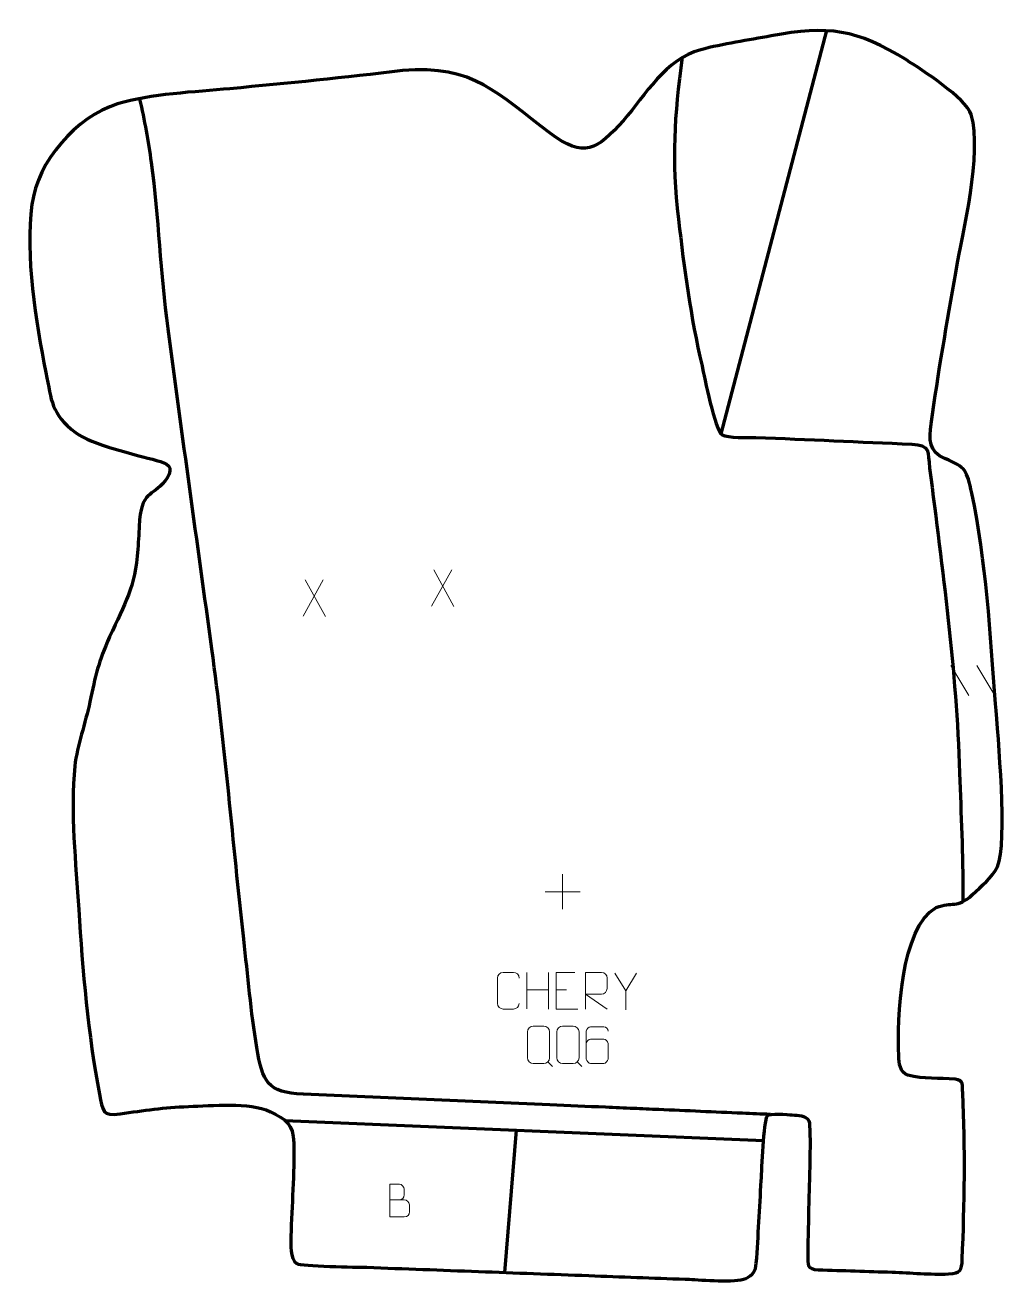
# Model space of a CAD drawing. Header units: millimetres. Extents: x 1235 to 1905, y 143 to 1000.
import ezdxf

# ---------------------------------------------------------------- set-up
doc = ezdxf.new("R2010")
doc.units = ezdxf.units.MM
doc.header["$MEASUREMENT"] = 0
doc.layers.add('layer 2', color=7, linetype='Continuous')
doc.layers.add('layer 3', color=7, linetype='Continuous')

msp = doc.modelspace()

# ---------------------------------------------------------------- linework, layer by layer
at = {"layer": 'layer 2', "color": 142, "lineweight": 158}
for points in [[(1781.4526, 996.7615), (1781.4526, 996.7615), (1709.2563, 721.8817), (1709.2563, 721.8817)], [(1412.2357, 253.7421), (1412.2357, 253.7421), (1738.5606, 240.1717), (1738.5606, 240.1717)], [(1569.8739, 247.1866), (1569.8739, 247.1866), (1561.9486, 150.2105), (1561.9486, 150.2105)]]:
    msp.add_open_spline(points, degree=3, dxfattribs=at)
for points, knots in [([(1682.9293, 978.5597), (1677.6057, 937.9807), (1675.6872, 908.9691), (1680.48, 867.9986), (1680.48, 867.9986), (1684.4608, 833.8726), (1688.5977, 801.7461), (1696.5313, 768.2065), (1696.5313, 768.2065), (1698.2031, 760.7339), (1705.2966, 724.1047), (1710.1428, 721.2122), (1710.1428, 721.2122), (1714.2469, 718.7628), (1727.6889, 719.4846), (1733.2311, 719.2923), (1733.2311, 719.2923), (1768.6517, 718.022), (1804.0432, 716.1199), (1839.4665, 714.8059), (1839.4665, 714.8059), (1852.3891, 713.9297), (1850.2352, 710.0029), (1851.6629, 698.4745), (1851.6629, 698.4745), (1860.3889, 628.7589), (1869.9228, 561.0518), (1872.0795, 490.6208), (1872.0795, 490.6208), (1872.9394, 462.536), (1874.4277, 434.8134), (1874.2553, 406.6829), (1874.2553, 406.6829), (1874.2474, 405.3985), (1874.2412, 404.1142), (1874.2363, 402.8298)], [0, 0, 0, 0, 0.1, 0.1, 0.1, 0.1, 0.2, 0.2, 0.2, 0.2, 0.3, 0.3, 0.3, 0.3, 0.4, 0.4, 0.4, 0.4, 0.5, 0.5, 0.5, 0.5, 0.6, 0.6, 0.6, 0.6, 0.7, 0.7, 0.7, 0.7, 0.8, 0.8, 0.8, 0.8, 1, 1, 1, 1]), ([(1743.1179, 257.8723), (1736.7738, 258.1488), (1730.4295, 258.4252), (1724.0854, 258.7017), (1724.0854, 258.7017), (1705.0529, 259.5309), (1686.0204, 260.3603), (1666.9879, 261.1896), (1666.9879, 261.1896), (1661.2782, 261.4384), (1655.5684, 261.6872), (1649.8586, 261.936), (1649.8586, 261.936), (1643.5145, 262.2124), (1637.1703, 262.4889), (1630.8261, 262.7654), (1630.8261, 262.7654), (1618.1378, 263.3183), (1605.4495, 263.8711), (1592.7611, 264.424), (1592.7611, 264.424), (1536.7826, 266.8637), (1480.813, 269.3383), (1424.8271, 271.6168), (1424.8271, 271.6168), (1400.0569, 272.8887), (1397.0386, 280.1236), (1393.0818, 303.6113), (1393.0818, 303.6113), (1389.1075, 327.6666), (1386.9659, 352.9494), (1384.2118, 377.2674), (1384.2118, 377.2674), (1376.7867, 443.382), (1371.5568, 509.1929), (1362.4658, 575.1964), (1362.4658, 575.1964), (1352.471, 647.9315), (1342.3472, 720.6901), (1332.6021, 793.4555), (1332.6021, 793.4555), (1327.5582, 831.118), (1326.3289, 869.304), (1321.3363, 906.7841), (1321.3363, 906.7841), (1319.402, 921.3051), (1316.6761, 935.5882), (1313.4414, 949.8711)], [0, 0, 0, 0, 0.07692308, 0.07692308, 0.07692308, 0.07692308, 0.15384615, 0.15384615, 0.15384615, 0.15384615, 0.23076923, 0.23076923, 0.23076923, 0.23076923, 0.30769231, 0.30769231, 0.30769231, 0.30769231, 0.38461538, 0.38461538, 0.38461538, 0.38461538, 0.46153846, 0.46153846, 0.46153846, 0.46153846, 0.53846154, 0.53846154, 0.53846154, 0.53846154, 0.61538462, 0.61538462, 0.61538462, 0.61538462, 0.69230769, 0.69230769, 0.69230769, 0.69230769, 0.76923077, 0.76923077, 0.76923077, 0.76923077, 0.84615385, 0.84615385, 0.84615385, 0.84615385, 1, 1, 1, 1])]:
    msp.add_open_spline(points, degree=3, knots=knots, dxfattribs=at)
at = {"layer": 'layer 3', "color": 242, "lineweight": 158}
msp.add_open_spline([(1492.3738, 969.5283), (1540.9371, 973.3549), (1557.3056, 953.7097), (1592.942, 926.7594), (1592.942, 926.7594), (1616.2463, 909.4287), (1624.7066, 915.1234), (1642.9875, 935.3105), (1642.9875, 935.3105), (1658.0134, 953.1519), (1671.6648, 977.0108), (1695.6181, 983.5326), (1695.6181, 983.5326), (1710.8801, 987.688), (1728.0066, 989.9678), (1743.6986, 993.0306), (1743.6986, 993.0306), (1782.1297, 1000.3459), (1802.1852, 997.5016), (1835.8, 976.604), (1835.8, 976.604), (1846.4941, 969.8544), (1876.2599, 950.7278), (1880.0432, 939.3682), (1880.0432, 939.3682), (1887.5393, 911.9103), (1874.4335, 860.6568), (1869.4258, 831.5894), (1869.4258, 831.5894), (1863.5809, 797.6063), (1857.2793, 762.8044), (1852.7382, 728.6718), (1852.7382, 728.6718), (1851.3714, 718.1311), (1850.675, 709.6705), (1862.041, 704.9272), (1862.041, 704.9272), (1876.7883, 698.7363), (1876.7311, 697.0923), (1880.4161, 681.4083), (1880.4161, 681.4083), (1890.1401, 635.1637), (1893.0079, 584.9926), (1896.5854, 537.7974), (1896.5854, 537.7974), (1898.2376, 516.2027), (1904.943, 443.4547), (1897.9233, 426.6879), (1897.9233, 426.6879), (1894.379, 419.3944), (1886.7935, 413.3848), (1880.8875, 407.7886), (1880.8875, 407.7886), (1869.9393, 397.7666), (1867.299, 403.377), (1856.027, 398.9197), (1856.027, 398.9197), (1831.8324, 385.2826), (1829.5244, 322.8951), (1830.5932, 297.7748), (1830.5932, 297.7748), (1830.808, 292.726), (1831.2595, 286.5107), (1836.803, 284.7061), (1836.803, 284.7061), (1847.6685, 281.6169), (1858.1748, 283.064), (1868.9393, 281.8338), (1868.9393, 281.8338), (1875.2306, 280.8583), (1873.8368, 278.1755), (1874.1651, 272.3854), (1874.1651, 272.3854), (1876.1484, 235.0765), (1875.3543, 196.6394), (1873.8686, 159.2956), (1873.8686, 159.2956), (1873.5588, 151.5097), (1873.0002, 149.5772), (1864.5829, 149.2105), (1864.5829, 149.2105), (1852.2192, 148.7382), (1838.6166, 149.9943), (1826.0871, 150.4134), (1826.0871, 150.4134), (1809.3169, 150.9781), (1792.5055, 151.4522), (1775.7446, 152.0591), (1775.7446, 152.0591), (1767.7872, 152.3472), (1768.6061, 155.1767), (1768.6294, 162.5259), (1768.6294, 162.5259), (1768.6668, 174.3098), (1769.0908, 186.0409), (1769.2801, 197.8155), (1769.2801, 197.8155), (1769.4219, 206.3157), (1771.0433, 248.608), (1769.3839, 253.4888), (1769.3839, 253.4888), (1766.79, 257.5664), (1762.2851, 257.1153), (1757.8025, 257.524), (1757.8025, 257.524), (1755.068, 257.7733), (1742.5734, 259.0417), (1741.0409, 256.9455), (1741.0409, 256.9455), (1738.457, 252.5652), (1737.3797, 220.858), (1736.8897, 212.8477), (1736.8897, 212.8477), (1735.7482, 194.0851), (1734.8837, 175.1643), (1733.5144, 156.4362), (1733.5144, 156.4362), (1733.1456, 151.3922), (1731.1008, 148.151), (1726.3116, 146.102), (1726.3116, 146.102), (1719.3328, 143.1163), (1696.3088, 145.144), (1687.7516, 145.5209), (1687.7516, 145.5209), (1686.8129, 145.5623), (1685.8748, 145.5998), (1684.9359, 145.6361), (1684.9359, 145.6361), (1663.0664, 146.4495), (1641.1968, 147.263), (1619.3273, 148.0764), (1619.3273, 148.0764), (1594.2882, 149.0078), (1569.2491, 149.9391), (1544.2101, 150.8704), (1544.2101, 150.8704), (1518.8541, 151.8135), (1493.4981, 152.7566), (1468.1421, 153.6997), (1468.1421, 153.6997), (1461.3586, 153.9168), (1423.365, 154.2921), (1420.3195, 156.255), (1420.3195, 156.255), (1415.441, 159.3994), (1416.2497, 169.563), (1416.3471, 174.8379), (1416.3471, 174.8379), (1416.8364, 195.8968), (1418.8231, 217.6469), (1418.3657, 238.5959), (1418.3657, 238.5959), (1417.6947, 250.9996), (1413.1452, 254.7941), (1402.3559, 259.7903), (1402.3559, 259.7903), (1387.6933, 266.5801), (1362.7103, 263.8522), (1346.5135, 263.3032), (1346.5135, 263.3032), (1330.1681, 262.6852), (1316.0141, 260.6877), (1299.9316, 258.2567), (1299.9316, 258.2567), (1287.8651, 256.4329), (1288.0201, 260.6796), (1285.8349, 271.6839), (1285.8349, 271.6839), (1278.1773, 312.1763), (1274.2648, 356.3439), (1271.7104, 397.5248), (1271.7104, 397.5248), (1269.7346, 428.8509), (1266.0148, 464.2298), (1268.9959, 495.3274), (1268.9959, 495.3274), (1270.7884, 509.6459), (1276.2711, 524.609), (1279.3494, 539.0351), (1279.3494, 539.0351), (1283.1592, 556.889), (1285.0368, 566.4491), (1292.8169, 583.4394), (1292.8169, 583.4394), (1303.396, 606.5419), (1310.1012, 616.763), (1312.034, 643.1779), (1312.034, 643.1779), (1312.4931, 649.452), (1312.7469, 655.7688), (1313.1209, 662.053), (1313.1209, 662.053), (1313.1209, 662.053), (1313.1933, 663.2474), (1313.1933, 663.2474), (1313.1933, 663.2474), (1315.1431, 684.238), (1323.4275, 678.9095), (1331.9751, 691.6422), (1331.9751, 691.6422), (1336.7979, 699.5502), (1332.1156, 701.7645), (1324.7837, 703.7265), (1324.7837, 703.7265), (1310.8209, 707.3922), (1280.2424, 714.5426), (1269.5034, 722.6312), (1269.5034, 722.6312), (1252.5271, 736.0062), (1253.4627, 743.8073), (1249.3459, 763.6131), (1249.3459, 763.6131), (1242.3704, 797.8018), (1235.2256, 843.6111), (1239.8081, 878.1418), (1239.8081, 878.1418), (1243.7185, 907.6082), (1269.9923, 937.8796), (1298.2361, 946.6517), (1298.2361, 946.6517), (1320.3938, 953.5335), (1351.251, 954.7755), (1374.8026, 957.0236), (1374.8026, 957.0236), (1414.0485, 960.7697), (1453.2671, 964.4803), (1492.3738, 969.5283)], degree=3, knots=[0, 0, 0, 0, 0.01724138, 0.01724138, 0.01724138, 0.01724138, 0.03448276, 0.03448276, 0.03448276, 0.03448276, 0.05172414, 0.05172414, 0.05172414, 0.05172414, 0.06896552, 0.06896552, 0.06896552, 0.06896552, 0.0862069, 0.0862069, 0.0862069, 0.0862069, 0.10344828, 0.10344828, 0.10344828, 0.10344828, 0.12068966, 0.12068966, 0.12068966, 0.12068966, 0.13793103, 0.13793103, 0.13793103, 0.13793103, 0.15517241, 0.15517241, 0.15517241, 0.15517241, 0.17241379, 0.17241379, 0.17241379, 0.17241379, 0.18965517, 0.18965517, 0.18965517, 0.18965517, 0.20689655, 0.20689655, 0.20689655, 0.20689655, 0.22413793, 0.22413793, 0.22413793, 0.22413793, 0.24137931, 0.24137931, 0.24137931, 0.24137931, 0.25862069, 0.25862069, 0.25862069, 0.25862069, 0.27586207, 0.27586207, 0.27586207, 0.27586207, 0.29310345, 0.29310345, 0.29310345, 0.29310345, 0.31034483, 0.31034483, 0.31034483, 0.31034483, 0.32758621, 0.32758621, 0.32758621, 0.32758621, 0.34482759, 0.34482759, 0.34482759, 0.34482759, 0.36206897, 0.36206897, 0.36206897, 0.36206897, 0.37931034, 0.37931034, 0.37931034, 0.37931034, 0.39655172, 0.39655172, 0.39655172, 0.39655172, 0.4137931, 0.4137931, 0.4137931, 0.4137931, 0.43103448, 0.43103448, 0.43103448, 0.43103448, 0.44827586, 0.44827586, 0.44827586, 0.44827586, 0.46551724, 0.46551724, 0.46551724, 0.46551724, 0.48275862, 0.48275862, 0.48275862, 0.48275862, 0.5, 0.5, 0.5, 0.5, 0.51724138, 0.51724138, 0.51724138, 0.51724138, 0.53448276, 0.53448276, 0.53448276, 0.53448276, 0.55172414, 0.55172414, 0.55172414, 0.55172414, 0.56896552, 0.56896552, 0.56896552, 0.56896552, 0.5862069, 0.5862069, 0.5862069, 0.5862069, 0.60344828, 0.60344828, 0.60344828, 0.60344828, 0.62068966, 0.62068966, 0.62068966, 0.62068966, 0.63793103, 0.63793103, 0.63793103, 0.63793103, 0.65517241, 0.65517241, 0.65517241, 0.65517241, 0.67241379, 0.67241379, 0.67241379, 0.67241379, 0.68965517, 0.68965517, 0.68965517, 0.68965517, 0.70689655, 0.70689655, 0.70689655, 0.70689655, 0.72413793, 0.72413793, 0.72413793, 0.72413793, 0.74137931, 0.74137931, 0.74137931, 0.74137931, 0.75862069, 0.75862069, 0.75862069, 0.75862069, 0.77586207, 0.77586207, 0.77586207, 0.77586207, 0.79310345, 0.79310345, 0.79310345, 0.79310345, 0.81034483, 0.81034483, 0.81034483, 0.81034483, 0.82758621, 0.82758621, 0.82758621, 0.82758621, 0.84482759, 0.84482759, 0.84482759, 0.84482759, 0.86206897, 0.86206897, 0.86206897, 0.86206897, 0.87931034, 0.87931034, 0.87931034, 0.87931034, 0.89655172, 0.89655172, 0.89655172, 0.89655172, 0.9137931, 0.9137931, 0.9137931, 0.9137931, 0.93103448, 0.93103448, 0.93103448, 0.93103448, 0.94827586, 0.94827586, 0.94827586, 0.94827586, 0.96551724, 0.96551724, 0.96551724, 0.96551724, 1, 1, 1, 1], dxfattribs=at)
at = {"layer": 'layer 3', "color": 250, "lineweight": 9}
for points in [[(1525.9688, 629.1396), (1525.9688, 629.1396), (1512.2282, 604.2438), (1512.2282, 604.2438)], [(1513.6828, 629.1396), (1513.6828, 629.1396), (1527.4234, 604.1861), (1527.4234, 604.1861)], [(1438.4267, 622.3069), (1438.4267, 622.3069), (1424.6861, 597.4111), (1424.6861, 597.4111)], [(1426.1407, 622.3069), (1426.1407, 622.3069), (1439.8813, 597.3534), (1439.8813, 597.3534)], [(1865.9987, 563.9168), (1865.9987, 563.9168), (1878.363, 543.3725), (1878.363, 543.3725)], [(1883.7286, 563.9168), (1883.7286, 563.9168), (1896.0929, 543.3725), (1896.0929, 543.3725)], [(1601.537, 421.7151), (1601.537, 421.7151), (1601.537, 397.7372), (1601.537, 397.7372)], [(1589.5481, 409.7261), (1589.5481, 409.7261), (1613.526, 409.7261), (1613.526, 409.7261)], [(1577.178, 354.6909), (1577.178, 354.6909), (1577.178, 329.9134), (1577.178, 329.9134)], [(1591.8213, 354.6909), (1591.8213, 354.6909), (1591.8213, 329.7374), (1591.8213, 329.7374)], [(1644.4998, 342.2141), (1644.4998, 342.2141), (1637.1789, 354.1128), (1637.1789, 354.1128)], [(1577.178, 342.8086), (1577.178, 342.8086), (1591.8213, 342.809), (1591.8213, 342.809)], [(1597.0668, 342.8112), (1597.0668, 342.8112), (1604.2349, 342.8112), (1604.2349, 342.8112)], [(1591.4762, 293.7568), (1591.4762, 293.7568), (1594.6864, 290.5499), (1594.6864, 290.5499)], [(1611.4762, 293.7568), (1611.4762, 293.7568), (1614.6864, 290.5499), (1614.6864, 290.5499)]]:
    msp.add_open_spline(points, degree=3, dxfattribs=at)
for points, knots in [([(1571.9227, 333.5551), (1571.7829, 331.2317), (1570.1057, 329.7521), (1567.958, 329.7413), (1567.958, 329.7413), (1565.6261, 329.7417), (1563.2942, 329.7417), (1560.9627, 329.7413), (1560.9627, 329.7413), (1559.0377, 329.6359), (1557.0656, 331.5204), (1557.0768, 333.5377), (1557.0768, 333.5377), (1557.0772, 339.3078), (1557.0772, 345.0775), (1557.0768, 350.8468), (1557.0768, 350.8468), (1557.081, 352.9849), (1558.8277, 354.7041), (1560.9801, 354.6906), (1560.9801, 354.6906), (1563.3058, 354.6906), (1565.6319, 354.6906), (1567.958, 354.6906), (1567.958, 354.6906), (1569.9046, 354.7261), (1571.896, 353.2346), (1571.9227, 350.797)], [0, 0, 0, 0, 0.125, 0.125, 0.125, 0.125, 0.25, 0.25, 0.25, 0.25, 0.375, 0.375, 0.375, 0.375, 0.5, 0.5, 0.5, 0.5, 0.625, 0.625, 0.625, 0.625, 0.75, 0.75, 0.75, 0.75, 1, 1, 1, 1]), ([(1609.9407, 354.6909), (1609.9407, 354.6909), (1597.0668, 354.6909), (1597.0668, 354.6909), (1597.0668, 354.6909), (1597.0668, 354.6909), (1597.0668, 329.7373), (1597.0668, 329.7373), (1597.0668, 329.7373), (1597.0668, 329.7373), (1611.9326, 329.7373), (1611.9326, 329.7373)], [0, 0, 0, 0, 0.25, 0.25, 0.25, 0.25, 0.5, 0.5, 0.5, 0.5, 1, 1, 1, 1]), ([(1617.1677, 329.7374), (1617.1677, 329.7374), (1617.1677, 354.6909), (1617.1677, 354.6909), (1617.1677, 354.6909), (1620.7625, 354.6909), (1624.358, 354.6909), (1627.9532, 354.6909), (1627.9532, 354.6909), (1630.2785, 354.6532), (1631.8358, 353.1632), (1631.8317, 350.7968), (1631.8317, 350.7968), (1631.8313, 348.7613), (1631.8313, 345.7019), (1631.8317, 343.6659), (1631.8317, 343.6659), (1631.8252, 341.7904), (1630.0129, 339.8486), (1628.0034, 339.8295), (1628.0034, 339.8295), (1628.0034, 339.8295), (1617.1677, 339.8295), (1617.1677, 339.8295), (1617.1677, 339.8295), (1617.1677, 339.8295), (1631.8224, 329.7374), (1631.8224, 329.7374)], [0, 0, 0, 0, 0.125, 0.125, 0.125, 0.125, 0.25, 0.25, 0.25, 0.25, 0.375, 0.375, 0.375, 0.375, 0.5, 0.5, 0.5, 0.5, 0.625, 0.625, 0.625, 0.625, 0.75, 0.75, 0.75, 0.75, 1, 1, 1, 1]), ([(1651.8222, 354.1128), (1651.8222, 354.1128), (1644.4998, 342.2141), (1644.4998, 342.2141), (1644.4998, 342.2141), (1644.4998, 342.2141), (1644.5005, 329.1592), (1644.5005, 329.1592)], [0, 0, 0, 0, 0.33333333, 0.33333333, 0.33333333, 0.33333333, 1, 1, 1, 1]), ([(1581.5461, 318.0582), (1583.9139, 318.0582), (1586.2819, 318.0582), (1588.6499, 318.0582), (1588.6499, 318.0582), (1590.6317, 318.0944), (1592.659, 316.5759), (1592.6861, 314.0943), (1592.6861, 314.0943), (1592.6858, 308.2437), (1592.6858, 302.3928), (1592.6861, 296.5414), (1592.6861, 296.5414), (1592.5439, 294.1761), (1590.8364, 292.6698), (1588.6499, 292.6588), (1588.6499, 292.6588), (1586.2759, 292.6593), (1583.9021, 292.6593), (1581.5286, 292.6588), (1581.5286, 292.6588), (1579.5687, 292.5516), (1577.5609, 294.4701), (1577.5724, 296.5238), (1577.5724, 296.5238), (1577.5727, 302.3978), (1577.5727, 308.2716), (1577.5724, 314.145), (1577.5724, 314.145), (1577.5767, 316.3216), (1579.3549, 318.0719), (1581.5461, 318.0582)], [0, 0, 0, 0, 0.11111111, 0.11111111, 0.11111111, 0.11111111, 0.22222222, 0.22222222, 0.22222222, 0.22222222, 0.33333333, 0.33333333, 0.33333333, 0.33333333, 0.44444444, 0.44444444, 0.44444444, 0.44444444, 0.55555556, 0.55555556, 0.55555556, 0.55555556, 0.66666667, 0.66666667, 0.66666667, 0.66666667, 0.77777778, 0.77777778, 0.77777778, 0.77777778, 1, 1, 1, 1]), ([(1601.5461, 318.0582), (1603.9139, 318.0582), (1606.2819, 318.0582), (1608.6499, 318.0582), (1608.6499, 318.0582), (1610.6317, 318.0944), (1612.659, 316.5759), (1612.6861, 314.0943), (1612.6861, 314.0943), (1612.6858, 308.2437), (1612.6858, 302.3928), (1612.6861, 296.5414), (1612.6861, 296.5414), (1612.5439, 294.1761), (1610.8364, 292.6698), (1608.6499, 292.6588), (1608.6499, 292.6588), (1606.2759, 292.6593), (1603.9021, 292.6593), (1601.5286, 292.6588), (1601.5286, 292.6588), (1599.5687, 292.5516), (1597.5609, 294.4701), (1597.5724, 296.5238), (1597.5724, 296.5238), (1597.5727, 302.3978), (1597.5727, 308.2716), (1597.5724, 314.145), (1597.5724, 314.145), (1597.5767, 316.3216), (1599.3549, 318.0719), (1601.5461, 318.0582)], [0, 0, 0, 0, 0.11111111, 0.11111111, 0.11111111, 0.11111111, 0.22222222, 0.22222222, 0.22222222, 0.22222222, 0.33333333, 0.33333333, 0.33333333, 0.33333333, 0.44444444, 0.44444444, 0.44444444, 0.44444444, 0.55555556, 0.55555556, 0.55555556, 0.55555556, 0.66666667, 0.66666667, 0.66666667, 0.66666667, 0.77777778, 0.77777778, 0.77777778, 0.77777778, 1, 1, 1, 1]), ([(1632.4946, 314.6924), (1632.4705, 316.0319), (1631.1143, 317.6851), (1629.5424, 317.6508), (1629.5424, 317.6508), (1626.5576, 317.6505), (1623.5724, 317.6505), (1620.587, 317.6508), (1620.587, 317.6508), (1619.3679, 317.6657), (1617.6397, 316.2281), (1617.6347, 314.6924), (1617.6347, 314.6924), (1617.635, 308.3319), (1617.635, 301.9711), (1617.6347, 295.6104), (1617.6347, 295.6104), (1617.6394, 294.4475), (1619.3679, 292.6764), (1620.587, 292.652), (1620.587, 292.652), (1623.5724, 292.6523), (1626.5576, 292.6523), (1629.5424, 292.652), (1629.5424, 292.652), (1630.8205, 292.6958), (1632.4902, 294.3103), (1632.4946, 295.6104), (1632.4946, 295.6104), (1632.4946, 299.1937), (1632.4946, 302.7768), (1632.4946, 306.3595), (1632.4946, 306.3595), (1632.4561, 307.8377), (1630.8734, 309.2706), (1629.5424, 309.2686), (1629.5424, 309.2686), (1626.5576, 309.2689), (1623.5724, 309.2689), (1620.587, 309.2686), (1620.587, 309.2686), (1619.2575, 309.2736), (1617.6145, 307.7663), (1617.6562, 306.3378)], [0, 0, 0, 0, 0.08333333, 0.08333333, 0.08333333, 0.08333333, 0.16666667, 0.16666667, 0.16666667, 0.16666667, 0.25, 0.25, 0.25, 0.25, 0.33333333, 0.33333333, 0.33333333, 0.33333333, 0.41666667, 0.41666667, 0.41666667, 0.41666667, 0.5, 0.5, 0.5, 0.5, 0.58333333, 0.58333333, 0.58333333, 0.58333333, 0.66666667, 0.66666667, 0.66666667, 0.66666667, 0.75, 0.75, 0.75, 0.75, 0.83333333, 0.83333333, 0.83333333, 0.83333333, 1, 1, 1, 1]), ([(1483.809, 199.6472), (1487.068, 199.6476), (1490.3274, 199.6476), (1493.5871, 199.6472), (1493.5871, 199.6472), (1495.3564, 199.6317), (1497.0793, 198.0767), (1497.0793, 196.2409), (1497.0793, 196.2409), (1497.079, 195.2301), (1497.079, 192.4988), (1497.0793, 191.4877), (1497.0793, 191.4877), (1497.0952, 189.8236), (1495.7139, 188.0198), (1493.6345, 188.035), (1493.6345, 188.035), (1490.3745, 188.0353), (1487.1148, 188.0353), (1483.8555, 188.035), (1483.8555, 188.035), (1483.8555, 195.4854), (1483.8555, 202.9355), (1483.8555, 210.3853), (1483.8555, 210.3853), (1485.9816, 210.3853), (1488.108, 210.3853), (1490.2345, 210.3853), (1490.2345, 210.3853), (1491.74, 210.4011), (1493.618, 208.6899), (1493.6339, 206.9322), (1493.6339, 206.9322), (1493.6335, 205.0816), (1493.6335, 204.9509), (1493.6339, 203.1), (1493.6339, 203.1), (1493.6493, 201.2494), (1491.9884, 199.6317), (1490.188, 199.6472)], [0, 0, 0, 0, 0.09090909, 0.09090909, 0.09090909, 0.09090909, 0.18181818, 0.18181818, 0.18181818, 0.18181818, 0.27272727, 0.27272727, 0.27272727, 0.27272727, 0.36363636, 0.36363636, 0.36363636, 0.36363636, 0.45454545, 0.45454545, 0.45454545, 0.45454545, 0.54545455, 0.54545455, 0.54545455, 0.54545455, 0.63636364, 0.63636364, 0.63636364, 0.63636364, 0.72727273, 0.72727273, 0.72727273, 0.72727273, 0.81818182, 0.81818182, 0.81818182, 0.81818182, 1, 1, 1, 1])]:
    msp.add_open_spline(points, degree=3, knots=knots, dxfattribs=at)

doc.saveas('drawing.dxf')
